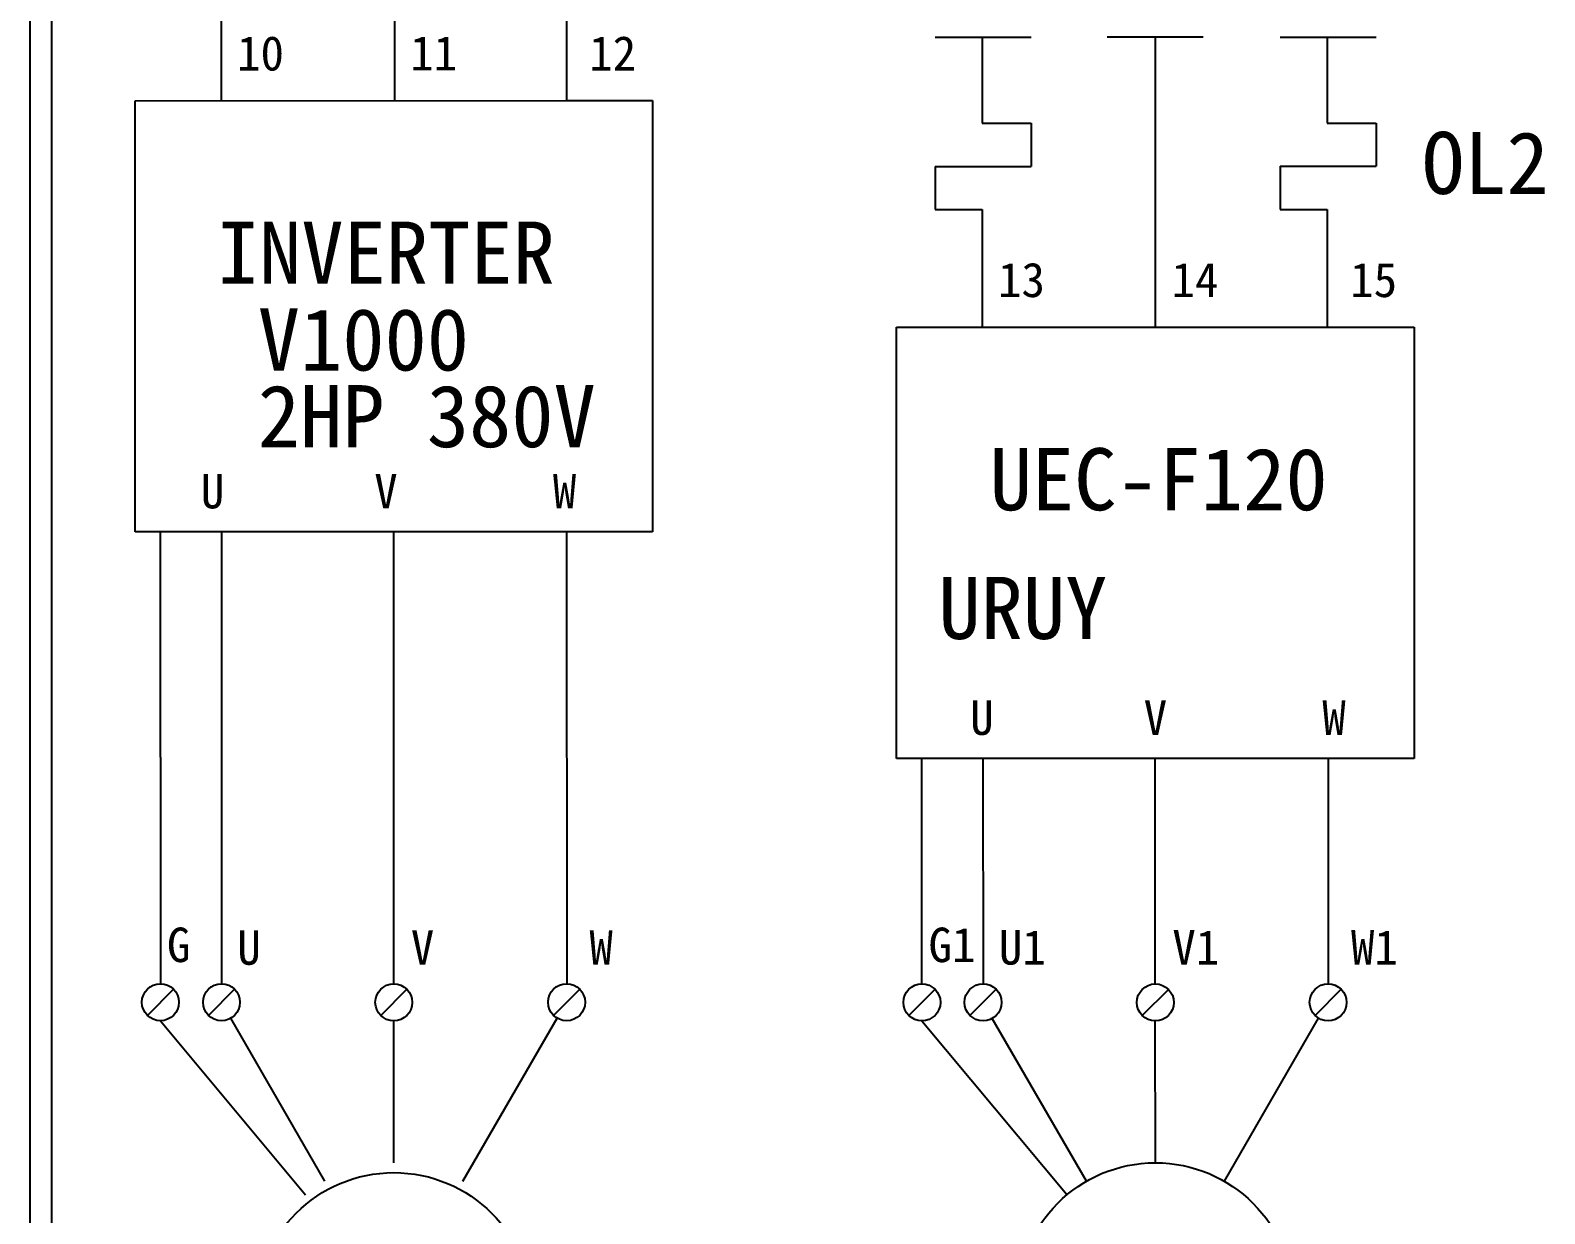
# Model space of a CAD drawing. Extents: x 10 to 297, y 3 to 207.
# Drawn here: x 10 to 97.8, y 44 to 112.6 of the extents above; entities that cross this region are included whole.
import ezdxf

# ---------------------------------------------------------------- set-up
doc = ezdxf.new("R2010")
doc.units = 0
doc.layers.get('0').update_dxf_attribs({"linetype": 'CONTINUOUS'})
doc.layers.add('圖框層', color=7, linetype='CONTINUOUS')
doc.layers.add('標尺寸層', color=3, linetype='CONTINUOUS')
doc.styles.add('STSL', font='kaiu.ttf')

msp = doc.modelspace()

# ---------------------------------------------------------------- linework, layer by layer
for p, q in [((85.164, 112.245), (85.166, 107.252)), ((41.077, 83.562), (41.086, 57.364)), ((85.211, 70.429), (85.215, 57.361)), ((18.298, 57.05), (16.784, 55.536)), ((21.839, 57.05), (20.324, 55.536)), ((41.839, 57.05), (40.324, 55.536)), ((31.824, 57.047), (30.31, 55.532)), ((62.432, 57.047), (60.918, 55.532)), ((65.973, 57.047), (64.458, 55.532)), ((75.958, 57.043), (74.444, 55.529)), ((85.973, 57.047), (84.458, 55.532)), ((27.07, 45.92), (21.617, 55.365)), ((35.07, 45.92), (40.529, 55.376)), ((71.204, 45.917), (65.751, 55.362)), ((79.204, 45.917), (84.663, 55.372))]:
    msp.add_line(p, q)
for centre, radius in [((17.541, 56.293), 1.071), ((21.082, 56.293), 1.071), ((31.067, 56.29), 1.071), ((41.082, 56.293), 1.071), ((61.675, 56.29), 1.071), ((65.215, 56.29), 1.071), ((75.201, 56.286), 1.071), ((85.215, 56.29), 1.071), ((75.204, 38.989), 8), ((31.07, 38.419), 8)]:
    msp.add_circle(centre, radius)
at = {"layer": '圖框層', "color": 7}
for p, q in [((10, 3), (10, 206.969)), ((11.25, 4.25), (11.25, 205.719))]:
    msp.add_line(p, q, dxfattribs=at)
at = {"layer": '標尺寸層', "color": 7}
for p, q in [((31.101, 125.378), (31.106, 108.56)), ((21.067, 115.378), (21.07, 108.557)), ((41.067, 115.385), (41.072, 108.564)), ((62.436, 112.245), (68.003, 112.245)), ((65.164, 112.245), (65.166, 107.245)), ((72.411, 112.248), (77.979, 112.248)), ((75.195, 112.248), (75.195, 95.422)), ((82.436, 112.245), (88.003, 112.245)), ((16.075, 108.555), (41.067, 108.564)), ((16.075, 83.555), (16.075, 108.555)), ((41.067, 108.564), (46.067, 108.564)), ((46.067, 108.564), (46.067, 83.564)), ((65.166, 107.245), (68.003, 107.245)), ((68.003, 107.245), (68.003, 104.745)), ((85.166, 107.252), (88.003, 107.252)), ((88.003, 107.252), (88.003, 104.752)), ((62.436, 104.745), (68.003, 104.745)), ((62.436, 104.745), (62.436, 102.245)), ((82.436, 104.752), (88.003, 104.752)), ((82.436, 104.752), (82.436, 102.252)), ((62.436, 102.245), (65.167, 102.245)), ((65.167, 102.245), (65.167, 95.422)), ((82.436, 102.252), (85.167, 102.252)), ((85.167, 102.252), (85.167, 95.422)), ((60.209, 70.422), (60.209, 95.422)), ((60.209, 95.422), (90.201, 95.422)), ((90.201, 95.431), (90.201, 70.431)), ((21.075, 83.555), (16.075, 83.555)), ((17.541, 70.494), (17.541, 83.555)), ((46.067, 83.564), (21.075, 83.555)), ((21.077, 83.555), (21.086, 57.364)), ((31.071, 57.361), (31.062, 83.559)), ((17.541, 70.494), (17.541, 57.364)), ((65.209, 70.422), (60.209, 70.422)), ((61.675, 57.361), (61.675, 70.422)), ((90.201, 70.431), (65.209, 70.422)), ((65.211, 70.422), (65.215, 57.361)), ((75.201, 57.357), (75.196, 70.426)), ((17.541, 55.222), (25.948, 45.137)), ((31.07, 46.992), (31.067, 55.219)), ((61.675, 55.219), (70.082, 45.134)), ((75.204, 46.989), (75.201, 55.215))]:
    msp.add_line(p, q, dxfattribs=at)

# ---------------------------------------------------------------- texts
at = {"layer": '圖框層', "color": 4, "style": 'STSL'}
for s, height, p in [('10', 2, (21.983, 110.304)), ('11', 2, (32.02, 110.307)), ('12', 2, (42.391, 110.304)), ('OL2', 3.6, (90.655, 103.149)), ('INVERTER', 3.6, (20.812, 97.948)), ('13', 2, (66.083, 97.171)), ('14', 2, (76.14, 97.171)), ('15', 2, (86.492, 97.171)), ('V1000', 3.6, (23.183, 92.914)), ('2HP 380V', 3.6, (23.183, 88.471)), ('UEC-F120', 3.6, (65.598, 84.815)), ('U', 2, (19.877, 84.925)), ('V', 2, (29.933, 84.925)), ('W', 2, (40.285, 84.925)), ('URUY', 3.6, (62.628, 77.355)), ('U', 2, (64.47, 71.792)), ('V', 2, (74.526, 71.792)), ('W', 2, (84.878, 71.792)), ('G', 2, (17.922, 58.625)), ('G1', 2, (62.056, 58.621)), ('U', 2, (21.996, 58.472)), ('V', 2, (32.052, 58.472)), ('W', 2, (42.404, 58.472)), ('U1', 2, (66.13, 58.479)), ('V1', 2, (76.186, 58.479)), ('W1', 2, (86.538, 58.479))]:
    msp.add_text(s, height=height, dxfattribs=at).set_placement(p)

doc.saveas('drawing.dxf')
